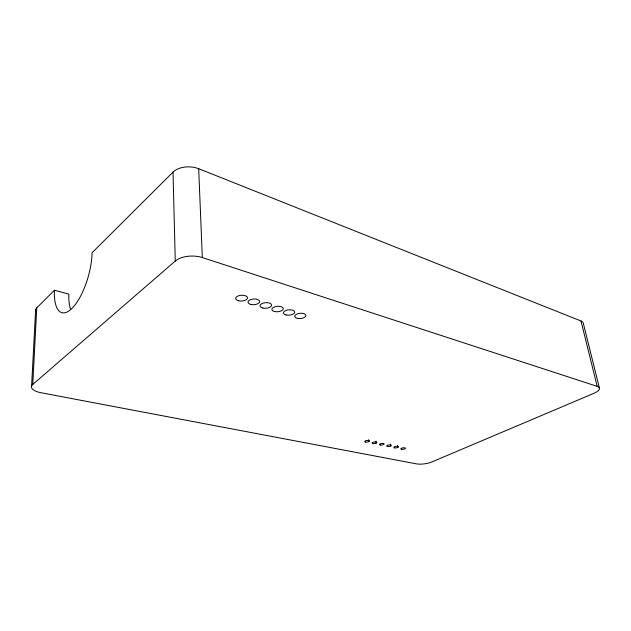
<?xml version="1.0" encoding="UTF-8"?>
<svg xmlns="http://www.w3.org/2000/svg" width="631" height="631" viewBox="0 0 631 631"><rect width="100%" height="100%" fill="white"/><g stroke="black" fill="none" stroke-linecap="round" stroke-linejoin="round"><path stroke-width="0.95" d="M31.605 385.983L35.636 309.576M54.424 290.244A42.009 15.649 -74.3 0 0 72.052 308.307A42.009 15.649 -74.3 0 0 92.079 252.739L173.02 172.097A18.402 11.161 0.9 0 1 198.694 168.714L580.993 320.982L597.186 386.361A13.409 4.512 -11.8 0 1 593.755 393.389L431.785 461.987A11.09 3.4 -7.8 0 1 416.357 463.848L41.086 392.75A16.043 6.176 1.5 0 1 32.765 384.445L36.756 307.849L54.424 290.244L68.842 294.093A41.551 16.043 -74.3 0 0 70.664 309.498M32.765 384.445L175.268 261.037A19.356 10.057 -0.7 0 1 202.314 257.558L597.186 386.361M599.45 388.207L583.273 323.127A12.943 5.182 -13 0 0 580.993 320.982M397.514 445.581L397.775 447.466M390.439 444.137L390.692 446.038M375.981 441.195L376.226 443.112M368.607 439.689L368.843 441.621M198.694 168.714L202.314 257.558M173.02 172.097L175.268 261.037M35.565 311.414A15.396 7.004 3.2 0 1 36.756 307.849M401.687 449.304A2.319 0.749 -7.5 0 0 405.394 448.389A2.319 0.749 -7.5 0 0 402.278 447.947A2.319 0.749 -7.5 0 0 401.687 449.304M394.683 447.892A2.335 0.757 -7.4 0 0 398.406 446.969A2.335 0.757 -7.4 0 0 395.251 446.519A2.335 0.757 -7.4 0 0 394.683 447.892M387.576 446.464A2.35 0.765 -7.2 0 0 391.315 445.533A2.35 0.765 -7.2 0 0 388.12 445.076A2.35 0.765 -7.2 0 0 387.576 446.464M380.375 445.021A2.366 0.781 -7.1 0 0 384.129 444.074A2.366 0.781 -7.1 0 0 380.895 443.617A2.366 0.781 -7.1 0 0 380.375 445.021M373.071 443.546A2.382 0.789 -6.9 0 0 376.841 442.599A2.382 0.789 -6.9 0 0 373.56 442.126A2.382 0.789 -6.9 0 0 373.071 443.546M365.664 442.063A2.398 0.805 -6.8 0 0 369.45 441.101A2.398 0.805 -6.8 0 0 366.13 440.619A2.398 0.805 -6.8 0 0 365.664 442.063M238.699 300.806A5.947 2.91 -3 0 0 247.541 297.871A5.947 2.91 -3 0 0 238.565 295.765A5.947 2.91 -3 0 0 238.699 300.806M250.909 304.457A5.876 2.855 -3.5 0 0 259.704 301.579A5.876 2.855 -3.5 0 0 250.901 299.512A5.876 2.855 -3.5 0 0 250.909 304.457M262.867 308.046A5.805 2.8 -4 0 0 271.622 305.199A5.805 2.8 -4 0 0 262.985 303.18A5.805 2.8 -4 0 0 262.867 308.046M274.588 311.548A5.742 2.745 -4.4 0 0 283.295 308.756A5.742 2.745 -4.4 0 0 274.816 306.776A5.742 2.745 -4.4 0 0 274.588 311.548M286.064 314.987A5.679 2.69 -4.8 0 0 294.732 312.235A5.679 2.69 -4.8 0 0 286.411 310.302A5.679 2.69 -4.8 0 0 286.064 314.987M297.319 318.363A5.624 2.634 -5.2 0 0 305.94 315.642A5.624 2.634 -5.2 0 0 297.769 313.749A5.624 2.634 -5.2 0 0 297.319 318.363"/></g></svg>
